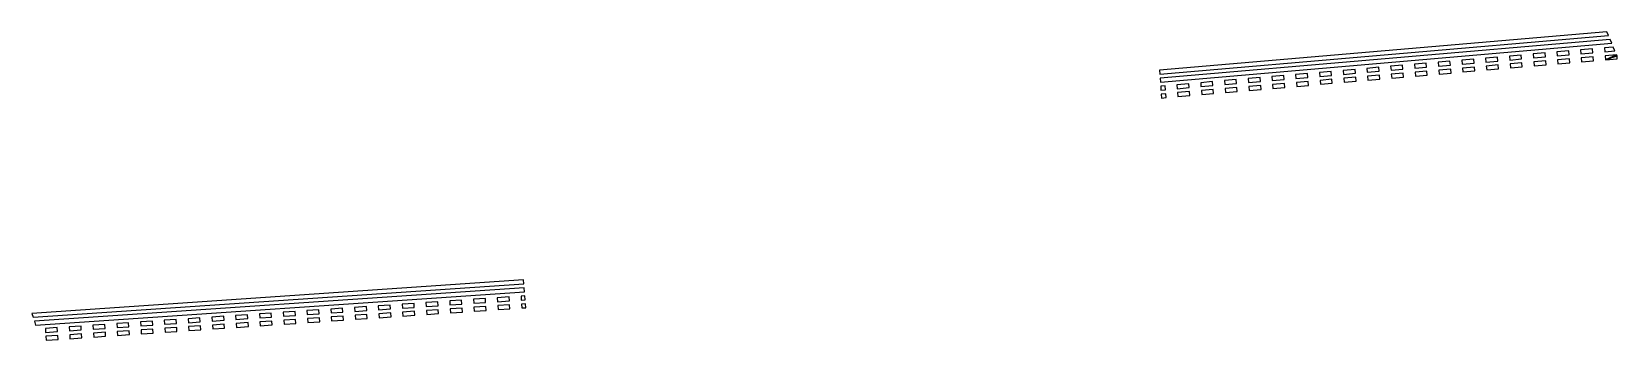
# Model space of a CAD drawing. Extents: x -9041 to 1682, y -8996 to 964.
# Drawn here: x -4118.5 to -3719.4, y -5186.5 to -5108.8 of the extents above; entities that cross this region are included whole.
import ezdxf

# ---------------------------------------------------------------- set-up
doc = ezdxf.new("R2010")
doc.units = 0

msp = doc.modelspace()

# ---------------------------------------------------------------- linework, layer by layer
at = {"layer": 'mg_to_dxf', "color": 40}
for points in [[(-3721.61, -5109.75), (-3722.03, -5108.78), (-3834.59, -5118.5), (-3834.52, -5119.49)], [(-3834.45, -5120.49), (-3834.38, -5121.49), (-3720.79, -5111.68), (-3721.2, -5110.71)], [(-3720.38, -5112.65), (-3722.63, -5112.85), (-3722.54, -5113.84), (-3719.97, -5113.62)], [(-3761.4, -5117.2), (-3761.49, -5116.2), (-3764.47, -5116.46), (-3764.39, -5117.45)], [(-3755.42, -5116.68), (-3755.51, -5115.68), (-3758.5, -5115.94), (-3758.41, -5116.94)], [(-3752.52, -5115.43), (-3752.43, -5116.42), (-3749.44, -5116.16), (-3749.53, -5115.17)], [(-3746.54, -5114.91), (-3746.46, -5115.91), (-3743.47, -5115.65), (-3743.55, -5114.65)], [(-3746.28, -5117.9), (-3743.29, -5117.64), (-3743.38, -5116.64), (-3746.37, -5116.9)], [(-3737.57, -5114.14), (-3740.56, -5114.39), (-3740.48, -5115.39), (-3737.49, -5115.13)], [(-3737.4, -5116.13), (-3740.39, -5116.39), (-3740.31, -5117.38), (-3737.32, -5117.12)], [(-3731.6, -5113.62), (-3734.59, -5113.88), (-3734.5, -5114.87), (-3731.51, -5114.62)], [(-3734.41, -5115.87), (-3734.33, -5116.87), (-3731.34, -5116.61), (-3731.43, -5115.61)], [(-3725.53, -5114.1), (-3725.62, -5113.1), (-3728.61, -5113.36), (-3728.52, -5114.36)], [(-3725.36, -5116.09), (-3725.45, -5115.1), (-3728.44, -5115.35), (-3728.35, -5116.35)], [(-3722.37, -5115.83), (-3722.37, -5115.83), (-3719.56, -5114.59), (-3722.46, -5114.84)], [(-3722.37, -5115.83), (-3722.37, -5115.83), (-3719.45, -5114.85), (-3719.56, -5114.59)], [(-3719.38, -5115.58), (-3719.38, -5115.58), (-3719.45, -5114.85), (-3722.37, -5115.83)], [(-3812.21, -5121.58), (-3809.22, -5121.32), (-3809.31, -5120.33), (-3812.3, -5120.59)], [(-3806.32, -5120.07), (-3806.23, -5121.07), (-3803.24, -5120.81), (-3803.33, -5119.81)], [(-3797.27, -5120.29), (-3797.35, -5119.3), (-3800.34, -5119.55), (-3800.26, -5120.55)], [(-3794.36, -5119.04), (-3794.28, -5120.03), (-3791.29, -5119.78), (-3791.37, -5118.78)], [(-3788.3, -5119.52), (-3785.31, -5119.26), (-3785.4, -5118.26), (-3788.39, -5118.52)], [(-3788.13, -5121.51), (-3785.14, -5121.25), (-3785.23, -5120.26), (-3788.21, -5120.51)], [(-3782.32, -5119), (-3779.33, -5118.74), (-3779.42, -5117.75), (-3782.41, -5118.01)], [(-3782.15, -5121), (-3779.16, -5120.74), (-3779.25, -5119.74), (-3782.24, -5120)], [(-3776.34, -5118.49), (-3773.36, -5118.23), (-3773.44, -5117.23), (-3776.43, -5117.49)], [(-3773.18, -5120.22), (-3773.27, -5119.22), (-3776.26, -5119.48), (-3776.17, -5120.48)], [(-3770.37, -5117.97), (-3767.38, -5117.71), (-3767.46, -5116.72), (-3770.45, -5116.97)], [(-3770.19, -5119.96), (-3767.21, -5119.7), (-3767.29, -5118.71), (-3770.28, -5118.97)], [(-3764.3, -5118.45), (-3764.22, -5119.45), (-3761.23, -5119.19), (-3761.31, -5118.19)], [(-3758.33, -5117.93), (-3758.24, -5118.93), (-3755.25, -5118.67), (-3755.34, -5117.68)], [(-3752.26, -5118.41), (-3749.27, -5118.16), (-3749.36, -5117.16), (-3752.35, -5117.42)], [(-3834.31, -5122.49), (-3834.24, -5123.48), (-3833.13, -5123.39), (-3833.22, -5122.39)], [(-3834.17, -5124.48), (-3834.09, -5125.48), (-3832.96, -5125.38), (-3833.05, -5124.39)], [(-3827.24, -5121.88), (-3830.23, -5122.13), (-3830.14, -5123.13), (-3827.16, -5122.87)], [(-3829.97, -5125.12), (-3826.98, -5124.87), (-3827.07, -5123.87), (-3830.06, -5124.13)], [(-3821.26, -5121.36), (-3824.25, -5121.62), (-3824.17, -5122.61), (-3821.18, -5122.36)], [(-3821.09, -5123.35), (-3824.08, -5123.61), (-3823.99, -5124.61), (-3821.01, -5124.35)], [(-3818.19, -5122.1), (-3815.2, -5121.84), (-3815.29, -5120.84), (-3818.27, -5121.1)], [(-3815.11, -5122.84), (-3818.1, -5123.1), (-3818.02, -5124.09), (-3815.03, -5123.83)], [(-3809.05, -5123.32), (-3809.14, -5122.32), (-3812.13, -5122.58), (-3812.04, -5123.58)], [(-3806.15, -5122.06), (-3806.06, -5123.06), (-3803.07, -5122.8), (-3803.16, -5121.8)], [(-3797.09, -5122.29), (-3797.18, -5121.29), (-3800.17, -5121.55), (-3800.08, -5122.54)], [(-3794.11, -5122.03), (-3791.12, -5121.77), (-3791.2, -5120.77), (-3794.19, -5121.03)], [(-4118.5, -5179.73), (-4118.17, -5180.71), (-3994.59, -5172.31), (-3994.67, -5171.31)], [(-3994.42, -5174.3), (-3994.51, -5173.31), (-4117.84, -5181.69), (-4117.51, -5182.67)], [(-4013.23, -5177.59), (-4010.23, -5177.38), (-4010.3, -5176.39), (-4013.29, -5176.59)], [(-4004.31, -5175.98), (-4007.31, -5176.18), (-4007.24, -5177.18), (-4004.25, -5176.98)], [(-4001.32, -5175.78), (-4001.25, -5176.77), (-3998.26, -5176.57), (-3998.33, -5175.57)], [(-3994.25, -5176.3), (-3994.34, -5175.3), (-3995.33, -5175.37), (-3995.27, -5176.37)], [(-4073.09, -5181.66), (-4070.09, -5181.45), (-4070.16, -5180.45), (-4073.16, -5180.66)], [(-4064.18, -5180.05), (-4067.17, -5180.25), (-4067.1, -5181.25), (-4064.11, -5181.05)], [(-4058.19, -5179.64), (-4061.18, -5179.84), (-4061.11, -5180.84), (-4058.12, -5180.64)], [(-4055.13, -5180.44), (-4052.14, -5180.23), (-4052.2, -5179.23), (-4055.2, -5179.44)], [(-4049.21, -5179.03), (-4049.14, -5180.03), (-4046.15, -5179.82), (-4046.22, -5178.83)], [(-4040.16, -5179.42), (-4040.23, -5178.42), (-4043.22, -5178.62), (-4043.16, -5179.62)], [(-4040.1, -5180.42), (-4043.09, -5180.62), (-4043.02, -5181.62), (-4040.03, -5181.41)], [(-4034.18, -5179.01), (-4034.24, -5178.01), (-4037.24, -5178.22), (-4037.17, -5179.21)], [(-4034.11, -5180.01), (-4037.1, -5180.21), (-4037.03, -5181.21), (-4034.04, -5181.01)], [(-4028.19, -5178.6), (-4028.26, -5177.61), (-4031.25, -5177.81), (-4031.18, -5178.81)], [(-4028.12, -5179.6), (-4031.12, -5179.81), (-4031.05, -5180.8), (-4028.06, -5180.6)], [(-4025.27, -5177.4), (-4025.2, -5178.4), (-4022.2, -5178.2), (-4022.27, -5177.2)], [(-4022.07, -5180.19), (-4022.14, -5179.19), (-4025.13, -5179.4), (-4025.06, -5180.4)], [(-4019.28, -5177), (-4019.21, -5177.99), (-4016.22, -5177.79), (-4016.29, -5176.79)], [(-4016.15, -5178.79), (-4019.14, -5178.99), (-4019.08, -5179.99), (-4016.08, -5179.79)], [(-4013.16, -5178.58), (-4013.09, -5179.58), (-4010.1, -5179.38), (-4010.16, -5178.38)], [(-4007.17, -5178.18), (-4007.1, -5179.18), (-4004.11, -5178.97), (-4004.18, -5177.97)], [(-3998.19, -5177.57), (-4001.19, -5177.77), (-4001.12, -5178.77), (-3998.12, -5178.57)], [(-3994.09, -5178.29), (-3994.17, -5177.29), (-3995.2, -5177.36), (-3995.13, -5178.36)], [(-4115.06, -5183.51), (-4114.99, -5184.5), (-4112, -5184.3), (-4112.07, -5183.3)], [(-4109.07, -5183.1), (-4109, -5184.1), (-4106.01, -5183.89), (-4106.08, -5182.9)], [(-4103.09, -5182.69), (-4103.02, -5183.69), (-4100.03, -5183.49), (-4100.09, -5182.49)], [(-4099.89, -5185.48), (-4099.96, -5184.48), (-4102.95, -5184.69), (-4102.88, -5185.69)], [(-4097.03, -5183.28), (-4094.04, -5183.08), (-4094.11, -5182.08), (-4097.1, -5182.29)], [(-4093.9, -5185.07), (-4093.97, -5184.08), (-4096.96, -5184.28), (-4096.9, -5185.28)], [(-4088.05, -5182.67), (-4088.12, -5181.67), (-4091.11, -5181.88), (-4091.05, -5182.88)], [(-4087.92, -5184.67), (-4087.99, -5183.67), (-4090.98, -5183.87), (-4090.91, -5184.87)], [(-4085.13, -5181.47), (-4085.06, -5182.47), (-4082.07, -5182.27), (-4082.13, -5181.27)], [(-4084.99, -5183.47), (-4084.92, -5184.46), (-4081.93, -5184.26), (-4082, -5183.26)], [(-4079.14, -5181.06), (-4079.07, -5182.06), (-4076.08, -5181.86), (-4076.15, -5180.86)], [(-4075.94, -5183.85), (-4076.01, -5182.86), (-4079.01, -5183.06), (-4078.94, -5184.06)], [(-4072.95, -5183.65), (-4069.96, -5183.45), (-4070.03, -5182.45), (-4073.02, -5182.65)], [(-4067.03, -5182.25), (-4066.97, -5183.24), (-4063.97, -5183.04), (-4064.04, -5182.04)], [(-4061.05, -5181.84), (-4060.98, -5182.84), (-4057.99, -5182.63), (-4058.05, -5181.64)], [(-4052, -5182.23), (-4052.07, -5181.23), (-4055.06, -5181.43), (-4054.99, -5182.43)], [(-4046.08, -5180.82), (-4049.07, -5181.03), (-4049.01, -5182.02), (-4046.01, -5181.82)], [(-4114.85, -5186.5), (-4111.86, -5186.3), (-4111.93, -5185.3), (-4114.92, -5185.5)], [(-4105.88, -5185.89), (-4105.94, -5184.89), (-4108.94, -5185.09), (-4108.87, -5186.09)]]:
    msp.add_3dface(points, dxfattribs=at)

doc.saveas('drawing.dxf')
